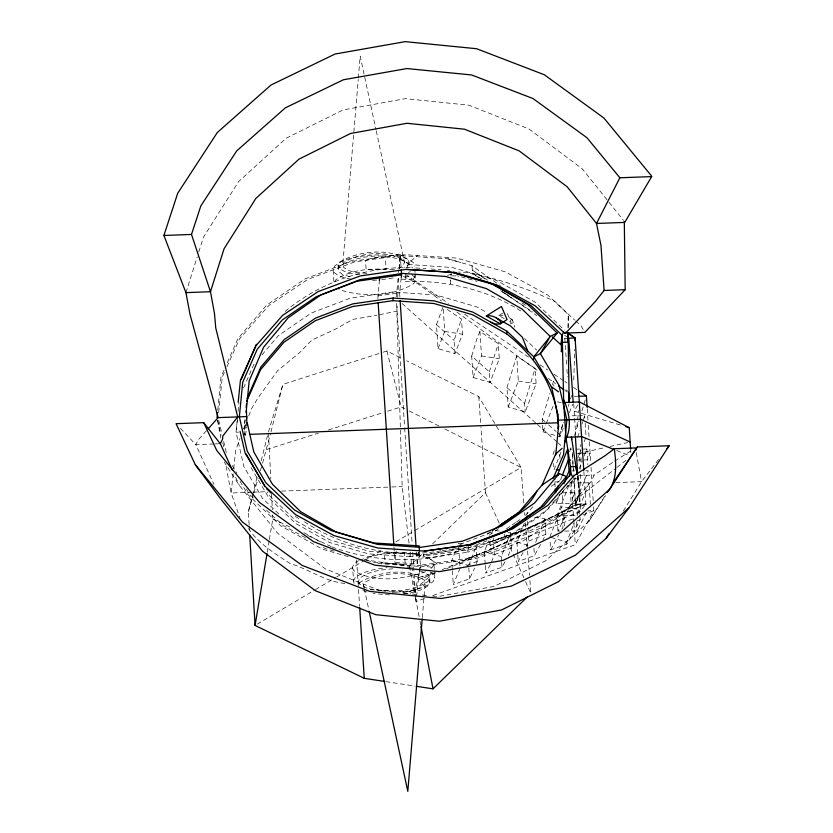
<?xml version="1.0" encoding="UTF-8"?>
<svg xmlns="http://www.w3.org/2000/svg" width="833" height="833" viewBox="0 0 833 833"><rect width="100%" height="100%" fill="white"/><g stroke="black" fill="none" stroke-linecap="round" stroke-linejoin="round"><path stroke-width="0.62" stroke-dasharray="4.17 3.12" d="M568.106 327.963L568.335 314.187M568.085 327.463L568.241 314.624L554.851 301.348L545.657 297.183A360.543 330.316 6.1 0 0 478.069 274.786L466.261 272.245L458.4 272.089M447.488 275.473L451.101 274.057L451.038 275.962L451.174 273.443M573.739 379.963L574.718 349.433M580.455 474.373L579.695 496.489L615.972 468.125M580.632 469.166L581.038 457.463M409.055 543.158L402.162 486.587L396.82 311.167L397.289 303.42M397.674 296.975L398.913 276.327M399.382 268.59L400.236 254.398L350.547 261.593L304.94 278.93L266.508 305.232L237.884 338.698L227.149 363.105M405.515 274.598L405.015 281.471C445.967 280.138 487.617 289.343 522.218 311.854M450.653 280.003L450.361 283.803L450.757 280.18M450.934 276.202L451.101 274.057M399.257 268.861L400.309 255.616L447.998 258.834L460.805 262.53M366.916 273.286C358.961 272.849 349.891 272.724 343.54 267.268L342.759 264.811L358.242 79.395M358.346 78.094L360.189 56.05L375.954 129.511M422.31 617.597L425.236 582.59L424.445 580.132C406.9 570.199 381.962 572.292 364.802 582.371L363.48 584.912L364.031 587.442M396.393 296.996L397.987 278.878L408.972 279.659L411.783 278.68L411.231 280.357L413.543 279.159L415.23 274.838M398.549 272.495L398.768 269.934M217.788 410.065L221.016 377.047L224.077 370.081M237.186 420.675L236.051 432.244L243.934 466.719L262.551 498.436L279.409 514.492M238.061 411.554L238.946 402.693M244.985 419.707L244.09 428.579L245.162 419.863M218.662 412.574L222.255 377.141L224.879 371.351M237.561 418.187L236.051 432.244L238.54 432.15M233.178 473.758L231.105 493.011L240.019 518.116M233.719 468.625L235.656 450.653L239.935 438.533M377.88 298.547L379.369 280.544M399.871 296.673L399.621 292.799L401.277 277.389M418.416 552.279L417.177 563.837L394.967 562.504L396.206 550.946M251.045 467.573L268.851 497.884L295.663 523.457L329.639 542.533L368.457 553.862L409.472 556.683L409.753 554.039L419.863 552.571M468.552 546.313L467.75 552.237L429.255 557.714L422.914 557.954L423.716 553.008M576.863 426.611L578.581 410.586M579.112 461.305L580.965 444.051M424.434 598.542L415.917 601.572L416.417 597.813M416.573 596.553L419.374 571.834M245.808 424.236L244.486 434.555L248.38 434.409M245.506 435.409L246.735 426.694M564.805 338.208L566.659 365.52M419.551 570.667L420.363 565.243L467.396 558.464L479.673 553.83M267.258 552.258L269.174 540.7M269.392 539.42L272.808 518.876L272.61 514.981M370.258 589.722L415.011 592.013L420.436 566.461L419.52 552.3M562.067 512.222L575.384 504.913L578.893 495.125L575.384 504.913L556.121 515.221L532.849 526.144M262.541 463.221L270.631 433.254M270.944 432.004L282.887 384.388L381.93 352.588M249.109 524.623L248.349 511.701L252.118 496.76M252.43 495.51L257.137 476.83M261.218 460.639L267.487 435.732M248.349 511.701L253.44 494.292M253.805 493.053L258.178 478.132M260.354 470.676L262.176 464.46M447.206 309.47L461.513 319.06L462.502 334.241L454.943 353.577L438.023 348.6L436.471 324.599L443.114 306.721M454.943 353.577L454.089 340.353L461.513 319.06M471.707 356.097L476.643 339.593L479.923 331.388L498.321 343.717L499.29 358.711L490.012 382.462L473.092 377.484L471.707 356.097L489.325 371.851L490.012 382.462M489.325 371.851L498.321 343.717M506.943 387.595L516.72 356.045L535.119 368.384L536.119 383.794L525.113 411.96L508.192 406.983L506.943 387.595L524.561 403.349L525.113 411.96M524.561 403.349L535.119 368.384M563.223 428.401L559.922 436.856L543.001 431.869L542.179 419.093L549.884 393.343M552.446 384.752L553.549 381.077L553.883 386.179M559.922 436.856L559.797 434.847L563.493 422.487M568.293 406.421L569.033 403.953M570.511 399.007L571.625 395.3M569.72 451.767L571.573 445.572M574.541 435.659L578.987 420.79M581.955 410.877L586.036 397.247M268.434 432.004L282.887 384.388M185.936 292.633L197.223 256.908M198.785 251.983L203.45 237.207L238.561 181.636L286.198 138.226L343.102 109.925L405.421 98.658L468.885 105.197L529.174 129.105L582.194 168.735L623.5 220.391M553.039 454.516L554.976 448.456M559.255 435.118L563.139 422.997M577.685 437.481L580.018 430.213M581.965 424.153L582.736 421.727M583.131 420.519L584.683 415.667L579.685 415.719M460.045 568.189L453.298 584.589L469.52 578.8L474.685 568.002M476.372 563.608L477.205 561.411L476.226 546.229L473.685 545.834M491.522 562.077L494.375 554.632L493.282 537.826M508.026 532.454L510.567 532.849L511.535 547.843L508.015 556.111M527.414 521.094L528.705 541.065L525.508 547.989M534.703 517.283L544.865 518.865L545.865 534.286L543.001 539.878M243.632 429.016L245.943 423.06M248.713 415.927L251.483 408.784L257.845 398.132L277.545 370.768L299.672 352.619L312.073 339.979L335.751 329.025L352.755 319.403L376.964 315.228M438.023 348.6L444.718 331.461L443.198 307.96M473.092 377.484L481.505 355.941L479.923 331.388M508.192 406.983L518.334 381.025L516.72 356.045M452.319 569.428L451.746 560.588L456.213 549.166M468.667 565.565L476.226 546.229M485.181 564.201L484.369 551.623L488.575 540.846M491.376 533.672L492.782 530.08M543.001 431.869L545.74 424.861M546.198 423.695L553.05 406.171M501.591 561.327L501.289 556.6L510.567 532.849M517.699 553.685L516.939 542.054L524.321 523.176M569.356 412.72L572.656 404.276M560.901 452.236L554.028 469.812L553.612 463.44M555.122 486.722L554.809 481.891L555.726 479.548M535.702 542.345L544.865 518.865M560.547 479.881L561.921 476.361M585.755 470.801L588.254 470.77L575.436 503.58L556.215 503.642L559.88 494.271M577.821 458.035L581.028 449.841M584.225 441.636L586.057 436.95M557.995 531.017L557.006 515.71L569.824 482.911L589.035 482.848L590.41 504.132L571.199 504.194L557.995 531.017L560.234 531.038M549.822 537.087L561.681 506.714L579.466 509.484L580.132 519.698L566.867 544.074L550.644 549.863L549.978 539.638M575.436 503.58L574.02 481.828L575.853 477.142M579.06 468.948L582.267 460.743M584.1 456.057L586.838 449.029L581.851 449.07M572.323 498.863L574.728 492.699L562.244 492.824L562.941 503.694M589.035 482.848L576.217 515.658L557.006 515.71M566.867 544.074L566.742 542.064L574.281 522.76M577.113 515.523L579.466 509.484M583.871 471.582L585.828 503.934L575.53 504.319L579.862 493.938L577.29 475.674L580.007 494.365M243.569 387.928L253.878 364.385L255.512 362.47M406.941 267.299L409.69 262.197L417.291 255.502M226.972 366.707L239.529 338.896L268.788 305.503L308.033 279.253L354.598 261.926L405.296 254.711L456.692 258.095L505.267 271.85L547.708 295.028L574.739 320.122M612.567 462.471L594.168 475.039L591.211 481.578L561.952 514.971L522.707 541.221L476.143 558.547L425.444 565.763L374.048 562.379L364.083 559.557M564.712 531.069L577.207 530.954L586.39 512.295M393.947 269.705C374.454 268.33 352.359 268.257 335.772 279.919L334.023 283.262L333.117 269.205L334.856 265.852C346.174 256.97 361.46 256.095 375.256 254.929C388.126 255.242 403.068 254.284 413.626 262.895L414.667 266.144M338.271 269.007L338.011 264.988L339.531 262.062C359.335 250.431 388.095 248.015 408.347 259.479L409.513 266.331L408.607 263.499C388.355 252.035 359.596 254.45 339.791 266.081L338.271 269.007L339.177 271.85L342.446 274.401L351.453 277.243M342.759 264.811L344.081 262.28C361.241 252.191 386.168 250.098 403.724 260.042L404.505 262.499L403.182 265.029L399.85 267.476L394.727 269.663M409.253 262.322L407.722 265.248L403.88 268.07M415.157 273.818L415.573 280.211L413.834 283.553C392.124 297.11 362.647 297.527 338.802 289.436M354.015 583.423L352.411 567.2L354.16 563.847L358.554 560.619M353.327 581.267L355.066 577.915C364.031 570.605 376.11 569.033 387.22 567.627M403.661 593.95C412.283 592.565 421.56 591.107 428.454 585.339L429.974 582.413L429.068 579.581C408.826 568.116 380.056 570.532 360.262 582.163L358.742 585.089L358.482 581.07L360.002 578.144C369.894 570.386 383.242 569.616 395.29 568.595M359.689 560.14C382.389 551.873 411.46 547.833 432.931 560.89L433.962 564.139L432.212 567.492L428.693 570.074M425.236 582.59L423.914 585.13C417.979 590.087 410.013 591.378 402.61 592.565M420.124 570.917L425.538 573.01L428.808 575.561L429.713 578.394L428.193 581.319C410.867 592.763 387.803 592.346 368.071 588.556M434.545 573.083L434.868 578.206L433.129 581.549C421.81 590.43 406.525 591.315 392.728 592.482M504.996 561.671L501.976 567.221L485.754 573.01L491.116 563.139M540.544 544.386L534.422 555.642L518.199 561.432L523.072 552.477M550.644 549.863L558.683 535.088M561.775 529.403L563.004 527.133L561.681 506.714M432.952 595.501L575.291 544.72L593.825 510.65L593.335 503.007M577.727 405.025L574.166 411.158L620.668 425.122M526.904 514.2L527.851 512.566M432.556 596.074L437.658 596.605L494.125 586.401L545.688 560.755L588.837 521.427L604.466 496.697M623.323 511.014L641.556 481.661L660.444 457.046M588.837 521.427L605.539 495.708M442.198 569.678L580.643 511.15L585.828 503.934L490.127 545.438L579.508 504.163L577.779 475.705M579.862 493.938L568.241 508.151L559.63 512.982A360.543 330.316 6.1 0 1 495.26 540.336L476.122 545.813L457.025 550.103M573.198 479.725L548.416 508.901L512.899 533.349L470.749 549.468L427.048 555.819L425.455 553.112M262.041 354.806L278.368 335.637L311.24 313.052L350.266 298.162L392.791 291.987L435.888 294.955L476.653 306.846L486.795 312.542M525.384 515.46L533.557 505.87M555.496 499.696L542.908 514.076L508.526 537.066L467.75 552.237L468.271 547.396M558.86 495.864L561.38 492.99M562.223 492.032L568.096 485.327M206.459 430.703L198.119 440.032L195.786 444.635L213.956 484.431M513.243 322.829L510.244 323.839M364.083 559.724L409.409 566.253L423.32 552.81M432.598 543.834L485.472 492.719L480.912 427.339M432.504 571.886L430.255 574.041L430.963 574.791L428.277 577.842L417.906 586.505M616.982 467.334L626.052 460.243M408.514 272.724L410.284 271.433M285.136 311.386C320.028 282.325 365.468 266.706 410.731 267.57M459.795 544.501L487.367 533.984L490.554 531.798M489.179 535.192L498.582 528.726M506.235 529.017L515.585 522.593M516.585 521.906L520.573 519.167M551.227 486.274L559.922 480.662M614.744 461.086L632.153 450.018M504.215 318.581L498.769 315.52L502.768 313.114M419.03 554.788L411.429 553.549L419.124 554.768M257.303 624.104L314.301 590.264M315.426 589.597L335.543 577.654M336.657 576.988L363.48 561.057M364.594 560.401L382.472 549.78M395.883 541.814L521.052 467.48L478.756 396.57L406.65 360.804M487.367 533.984L490.689 532.131M585.828 503.934L490.408 549.77L462.336 561.171M490.835 549.114L524.415 533.432M541.929 521.989L546.354 519.979M576.707 521.187L580.132 519.698M467.198 546.771L461.971 548.999L423.351 555.236M425.559 571.677C403.099 579.404 374.548 583.402 353.452 570.449L352.411 567.2M536.494 524.488L516.408 532.776L489.898 541.971L524.759 529.444M466.907 565.482L477.205 561.411M494.375 554.632L511.535 547.843M528.705 541.065L545.865 534.286M418.822 579.57L435.784 572.885M446.644 568.606L574.52 518.251M582.965 514.929L593.825 510.65L587.838 510.879M455.922 548.52L449.924 550.8L409.472 556.683M471.582 546.687C426.788 565.336 375.069 562.858 329.983 546.302M476.309 544.876L490.502 539.461M467.396 558.464L490.408 549.77L489.846 541.106M498.769 315.52L503.101 315.301M405.338 277.035L408.503 275.962M383.159 352.192L386.876 351.005L401.995 358.502M266.539 449.539L318.425 433.118M328.306 429.984L382.659 412.772M387.605 411.21L401.194 406.91L404.651 408.659M418.51 577.644L435.076 572.552M420.071 567.179L423.154 566.461L429.766 566.919L433.379 567.96L434.305 569.512M578.196 453.537L583.267 452.413M584.537 452.132L604.81 447.633M609.881 446.509L627.624 442.562M379.442 314.718L396.82 311.167M575.384 504.913L579.508 504.163M393.093 277.951L380.764 279.773M440.876 550.832C393.863 558.787 343.685 547.77 303.951 521.458M442.167 550.644L465.303 547.239M377.713 295.954L399.621 292.799M372.518 280.419L379.588 279.867M451.975 275.942L456.265 275.817M574.416 396.456L576.811 396.362M213.862 443.958L195.786 444.635L180.365 428.245M215.164 443.906L220.328 443.708M576.925 453.818L580.528 453.683M581.726 453.641L590.118 453.329L587.546 459.899L576.311 460.003M578.581 475.622L594.168 475.039M574.02 478.756L577.675 478.621M251.837 492.23L231.105 493.011L225.858 464.918M253.138 492.188L267.393 491.647M281.648 491.116L390.5 487.024M391.791 486.982L402.162 486.587M615.868 482.619L641.556 481.661L636.089 451.694M572.198 415.792L578.435 415.729M575.603 449.133L580.601 449.091M571.532 481.849L574.02 481.828M389.719 594.877L373.122 593.565M569.866 449.112L572.115 449.122M572.396 470.864L574.645 470.884M554.809 481.891L559.297 481.932M408.18 264.488L452.496 267.539L496.53 280.419L535.025 302.098L564.399 330.17M409.753 554.039L368.738 551.217L329.92 539.899L295.944 520.812L269.132 495.25L267.226 492.001M377.818 563.545L420.436 566.461M415.782 267.924L425.892 268.642M430.942 268.997L441.053 269.715M359.627 274.421C352.442 273.703 344.477 272.891 338.916 267.83L338.011 264.988M407.181 567.138L410.825 567.471M381.441 590.805L390.385 591.732M391.666 591.867L398.049 592.523M403.162 593.044L410.825 593.835M412.106 593.971L417.218 594.502M422.331 595.022L427.444 595.553M385.908 681.633L415.198 686.111M444.718 331.461L462.502 334.241M481.505 355.941L499.29 358.711M518.334 381.025L536.119 383.794M557.412 401.891L561.223 402.495M495.323 530.475L499.134 531.069M462.253 544.053L458.442 543.449L459.962 566.961M457.567 275.962L458.827 276.202M351.141 279.232L344.091 277.774L337.896 275.369L334.148 272.453L333.117 269.205M344.904 583.433C325.037 581.549 308.814 569.147 290.019 563.462C274.848 553.435 258.834 543.98 248.463 528.549M461.253 276.889L477.028 281.315M334.2 551.092L325.474 548.624L322.132 546.792M447.998 258.834L472.009 265.758L500.352 285.625M348.079 556.631L322.433 549.176L280.804 525.883L247.995 494.729L240.081 481.307M551.03 537.441L566.742 542.064M516.939 542.054L529.028 545.615M484.369 551.623L501.289 556.6M451.746 560.588L467.459 565.211M447.363 270.163L449.81 270.892M366.989 588.129L362.657 586.453L359.387 583.902L358.482 581.07M362.917 590.472L368.332 592.565M380.16 590.68L325.536 569.022L277.514 533.12L239.363 485.41L224.233 462.034M616.649 450.549L628.686 455.349M272.808 518.876L290.248 527.154M307.689 535.442L333.273 547.583M409.263 410.981L439.23 426.132M444.989 429.037L521.052 467.48L523.874 503.455M403.349 276.348L417.593 283.584L441.521 300.952M305.367 537.649L283.033 525.446L265.383 509.067M304.003 532.714L322.933 543.345M509.661 321.642L511.15 322.486L506.287 310.98M295.142 516.418L299.547 518.938M482.015 279.138L472.519 273.568L480.172 278.284M502.028 291.769L532.881 312M400.079 258.49L410.221 265.081L412.533 267.966M500.737 290.665L509.671 296.496M487.44 280.096L472.29 270.09L486.826 280.357M522.062 302.973L527.476 306.544M405.775 274.64L448.435 303.306M464.606 314.166L529.278 357.617M540.055 364.864L547.604 369.935M554.07 374.277L563.764 380.796M564.847 381.514L567.002 382.972M573.468 387.314L576.707 389.49M565.846 389.74L567.898 391.177M504.486 292.831L536.754 315.613M564.576 335.272L566.669 336.751M456.942 312.146L536.941 370.185M548.322 378.432L555.58 383.701M564.92 390.479L566.992 391.979M411.731 274.765L414.542 276.962L415.573 280.211M430.088 572.032L433.837 574.957L434.868 578.206M436.471 324.599L454.089 340.353M542.179 419.093L544.959 421.581M548.666 424.903L556.09 431.525M557.017 432.358L559.797 434.847M402.079 303.472L536.473 423.612M537.441 424.476L556.788 441.771M557.746 442.635L562.587 446.957M437.273 564.076L428.849 557.985L427.048 555.819M575.655 320.976L581.142 326.067L584.922 332.357M253.315 497.853L249.598 494.406L246.245 488.836M524.478 338.479L536.629 350.068M512.545 320.413L508.984 317.529L512.243 319.403L514.794 327.202M232.168 465.439L236.864 473.238M235.666 477.299L239.363 485.41M485.472 492.719L499.373 523.509M504.184 534.172L525.04 580.351M525.571 581.538L530.923 593.377L529.913 580.528M363.48 584.912L364.271 587.369M386.876 351.005L401.194 406.91M218.725 420.155L221.932 433.889M223.681 441.386L226.305 452.631M217.621 420.186L221.068 435.243M222.796 442.771L224.233 449.039M376.224 130.781L404.505 262.499M364.302 588.712L368.925 610.235M409.409 566.253L415.313 596.907M415.563 598.177L419.738 619.887M419.988 621.168L420.727 624.989M217.517 420.238L220.86 438.106M410.148 552.154L415.011 592.013M524.582 512.451L524.78 515.013M525.384 522.718L527.497 549.697M527.601 550.988L529.517 575.395M566.919 369.352L567.45 376.964M478.756 396.57L480.818 426.059M630.706 450.341L630.862 452.725M587.223 408.743L587.973 420.207M588.296 425.299L589.046 436.763M589.368 441.865L590.691 462.242M591.024 467.344L593.252 501.737M584.683 415.667L584.849 418.176M585.172 423.185L585.984 435.701M586.838 449.029L587.859 464.731M573.687 403.828L575.759 435.721M578.352 475.799L580.643 511.15M572.25 454.454L573.239 469.75M576.623 522.031L577.207 530.954M571.251 482.307L573.802 521.791M573.885 523.062L575.291 544.72M569.824 482.911L571.199 504.194M559.766 454.568L560.005 458.389M563.722 515.773L564.389 525.977M555.986 500.008L556.215 503.642M533.943 548.27L534.422 555.642M517.782 554.976L518.199 561.432M501.664 562.504L501.976 567.221M472.009 265.758L472.571 274.421M485.264 565.461L485.754 573.01M468.823 567.971L469.52 578.8M452.402 570.688L453.298 584.589M414.834 268.695L415.073 272.537M433.962 564.139L434.462 571.813M429.713 578.394L429.974 582.413M400.236 254.398L401.142 268.445M416.427 552.237L417.177 563.837M396.612 303.472L404.588 426.6M404.671 427.902L412.137 543.251M412.72 552.321L415.917 601.572M393.967 546.979L394.967 562.504M356.618 559.922L358.44 588.233M358.523 589.514L359.606 606.247M244.381 425.934L244.996 435.503M572.386 452.506L573.718 474.414M573.791 475.653L575.53 504.319M249.192 525.915L249.567 532.381M268.497 433.295L270.787 478.683M271.568 494.24L272.349 509.796M375.444 257.709L365.541 260.375L366.156 269.777L386.096 269.028L385.356 257.553L375.444 257.709M568.762 338.229L564.784 338.375L564.545 337.563L568.762 338.229M404.484 552.956L384.534 553.706L385.148 563.108L405.223 564.43L404.484 552.956"/><path stroke-width="1.25" d="M561.39 342.228L561.4 351.859L562.421 342.394L562.14 334.97L563.577 332.18M574.999 340.53L575.082 337.99L567.898 332.95M422.196 618.898L407.806 791.35L369.196 611.505M246.11 412.585L249.182 380.879L263.634 347.194L288.145 317.842L321.038 294.82L360.043 279.68L402.516 273.422L445.582 276.462L486.357 288.614L522.062 309.064L550.249 336.428L557.152 333.023L527.622 304.357L490.179 282.918L459.597 273.807M217.038 417.687L217.538 412.606M246.151 407.431L246.547 403.536M555.736 454.901L558.558 426.132L557.777 414.168L551.602 387.126L533.807 356.816L506.985 331.253L473.009 312.167L434.191 300.848L393.176 298.027L352.723 303.899L315.561 318.081L284.209 339.614L260.833 367.072L247.037 398.559M238.186 402.329L240.425 380.275L256.075 345.622L282.574 315.384L318.123 291.602L360.314 275.91L406.244 269.371L452.808 272.433L496.812 284.896L535.265 305.898L564.597 333.127L584.922 332.357L625.166 289.686L624.313 221.401M561.14 344.654L561.796 334.981L531.038 305.586L493.813 284.636L451.247 272.183L406.025 269.403M561.64 339.812L561.796 334.981M379.369 280.544L379.64 277.983L401.558 274.828L401.225 269.715M246.755 401.204L260.542 369.706L283.928 342.259L315.28 320.726L352.442 306.544L392.895 300.671L393.176 298.027M401.277 277.389L401.558 274.828M558.558 426.132L558.277 428.776C558.266 390.385 536.171 356.972 506.703 333.898L506.985 331.253M533.516 359.46L533.807 356.816L550.249 336.428L540.378 353.629L533.807 356.816M557.496 416.812L557.777 414.168M569.46 476.205L570.47 466.74L565.919 437.252L563.681 402.558L562.421 342.394L567.95 342.186L568.044 332.992L569.21 402.349L568.502 392.197M246.495 419.124L246.849 416.562L218.142 417.635L208.135 428.839M246.912 425.455L246.433 410.159M384.638 681.436L364.271 678.322L255.075 625.437L267.039 553.539M607.184 492.397C617.857 480.36 616.108 463.46 614.337 448.737L635.412 447.946L635.871 450.445M218.142 417.635L189.976 314.228L185.936 292.633L163.903 235.479L177.7 193.266L217.309 132.52L270.985 85.028L335.064 54.03L405.192 41.65L476.57 48.72L544.345 74.762L603.894 118.005L651.156 175.503L651.666 176.586L624.76 222.401L596.511 223.463L567.169 186.769L519.136 150.867L464.512 129.209L407.014 123.284L350.558 133.488L298.995 159.134L255.846 198.462L224.046 248.786L210.478 291.717L214.477 313.437L215.747 327.9L237.697 416.896L222.755 436.076L222.609 439.095L220.328 443.708L232.49 470.353M185.936 292.633L210.478 291.717L191.507 234.437L200.836 205.907L236.718 150.877L285.344 107.853L343.404 79.77L406.931 68.556L471.603 74.96L533.005 98.554L586.953 137.726L619.877 177.783L651.666 176.586M613.296 482.713L637.307 446.957L669.097 445.759L629.123 507.641L606.122 538.253L558.485 581.663L501.57 609.964L439.262 621.231L375.798 614.692L315.499 590.784L262.489 551.154L220.37 498.478L195.276 464.658L176.086 423.695L203.7 422.654L220.328 443.708M525.706 519.636L526.623 517.272M564.555 442.864L566.388 438.179M557.558 474.862L567.627 449.091L569.033 470.832L564.003 483.723M558.266 485.733L555.517 492.761L555.278 489.138M562.379 475.195L568.335 459.962L570.574 459.983M241.216 379.567L256.325 344.321M492.678 530.34L518.72 512.451L542.106 485.004L555.903 453.506M553.174 478.267L563.483 454.724L566.877 419.822L558.995 385.346L540.378 353.629L557.152 333.023M619.877 177.783L596.511 223.463L600.968 245.35L604.092 290.478L595.366 301.463L567.242 331.388L564.597 333.127M566.138 438.627C571.938 426.038 569.085 411.887 563.618 399.746M536.816 491.21C529.319 507.214 514.034 516.221 499.862 525.571L519.563 512.41L499.862 525.571M606.122 538.253L608.871 533.891M637.307 446.957L609.714 489.283L561.088 532.297L503.038 560.38L439.501 571.605L374.829 565.19L313.427 541.596L259.479 502.424L216.674 450.351L203.7 422.654M557.693 475.601L559.13 473.581L566.44 476.455L540.763 507.193L506.266 531.339L478.559 542.096M666.744 448.841L669.097 445.759M416.469 686.309L433.025 688.839L527.227 596.98M629.123 507.641L575.447 555.132L511.368 586.12L441.251 598.51L369.873 591.43L302.098 565.388L242.538 522.145L195.276 464.658M555.673 454.016L562.14 448.321M614.337 448.737L605.341 455.516L573.833 475.799L548.166 505.09L512.618 528.872L470.426 544.563L424.486 551.102L377.932 548.041L333.918 535.577L295.476 514.575L265.196 486.462L245.152 453.162L240.071 431.379M509.39 519.188L513.461 516.314L503.278 523.051M542.106 485.004L559.13 473.581L534.619 502.934L501.726 525.956L462.721 541.096L420.249 547.354L377.182 544.303L336.407 532.162L300.703 511.712L272.516 484.337L253.784 451.903L247.255 422.966M506.922 530.808L508.422 529.83M486.295 315.988C491.595 314.749 498.124 317.717 500.904 322.371L500.31 323.86L486.295 315.988L501.456 306.471L507.078 319.591L500.31 323.86L496.104 324.079A15.869 10.246 37.7 0 1 490.252 321.861M470.124 545.365L476.143 543.033M379.64 277.983L356.941 281.262L316.207 296.756L282.231 320.007L257.262 349.204L242.736 382.201L239.352 416.844L247.203 451.07L265.904 482.817L294.528 510.004L331.347 530.6L373.892 542.96L419.103 545.865L419.436 551.009M163.903 235.479L191.507 234.437M604.092 290.478L625.166 289.686M583.787 470.291L575.082 337.99L568.762 338.229L573.187 402.193M578.008 396.321L586.401 396.008L587.15 407.472M563.681 402.558L579.508 401.964L629.238 427.693L630.623 449.154M249.681 434.368L557.881 422.789L558.172 420.155L580.632 419.311L630.165 442M565.919 437.252L581.757 436.659L614.244 449.591M572.937 476.82L570.803 474.154L543.991 505.714L509.661 529.361L468.906 544.938L424.257 551.092M556.267 469.833L559.63 469.864M392.895 300.671L433.91 303.493L472.728 314.812L506.703 333.898M527.081 516.096L529.621 516.491M453.475 271.985L457.15 273.078M625.562 426.6L629.238 427.693M496.364 317.998L510.567 325.984L522.353 337.219L527.737 351.037M567.512 332.992L575.082 337.99M578.862 390.937L586.401 396.008M551.311 386.637L558.474 391.812M558.693 385.96L563.879 389.729M552.414 336.886L560.796 344.664M266.539 488.638L271.152 493.126M246.027 453.808L264.988 486.659M420.967 626.27L433.025 688.839M571.146 474.144L570.47 466.74L575.999 466.532L577.123 474.529L571.459 437.044L571.605 439.616M400.121 300.546L416.011 545.782M378.13 302.431L393.801 544.397M359.689 607.538L364.271 678.322M575.436 436.888L577.623 473.113M249.723 534.963L255.075 625.437"/></g></svg>
